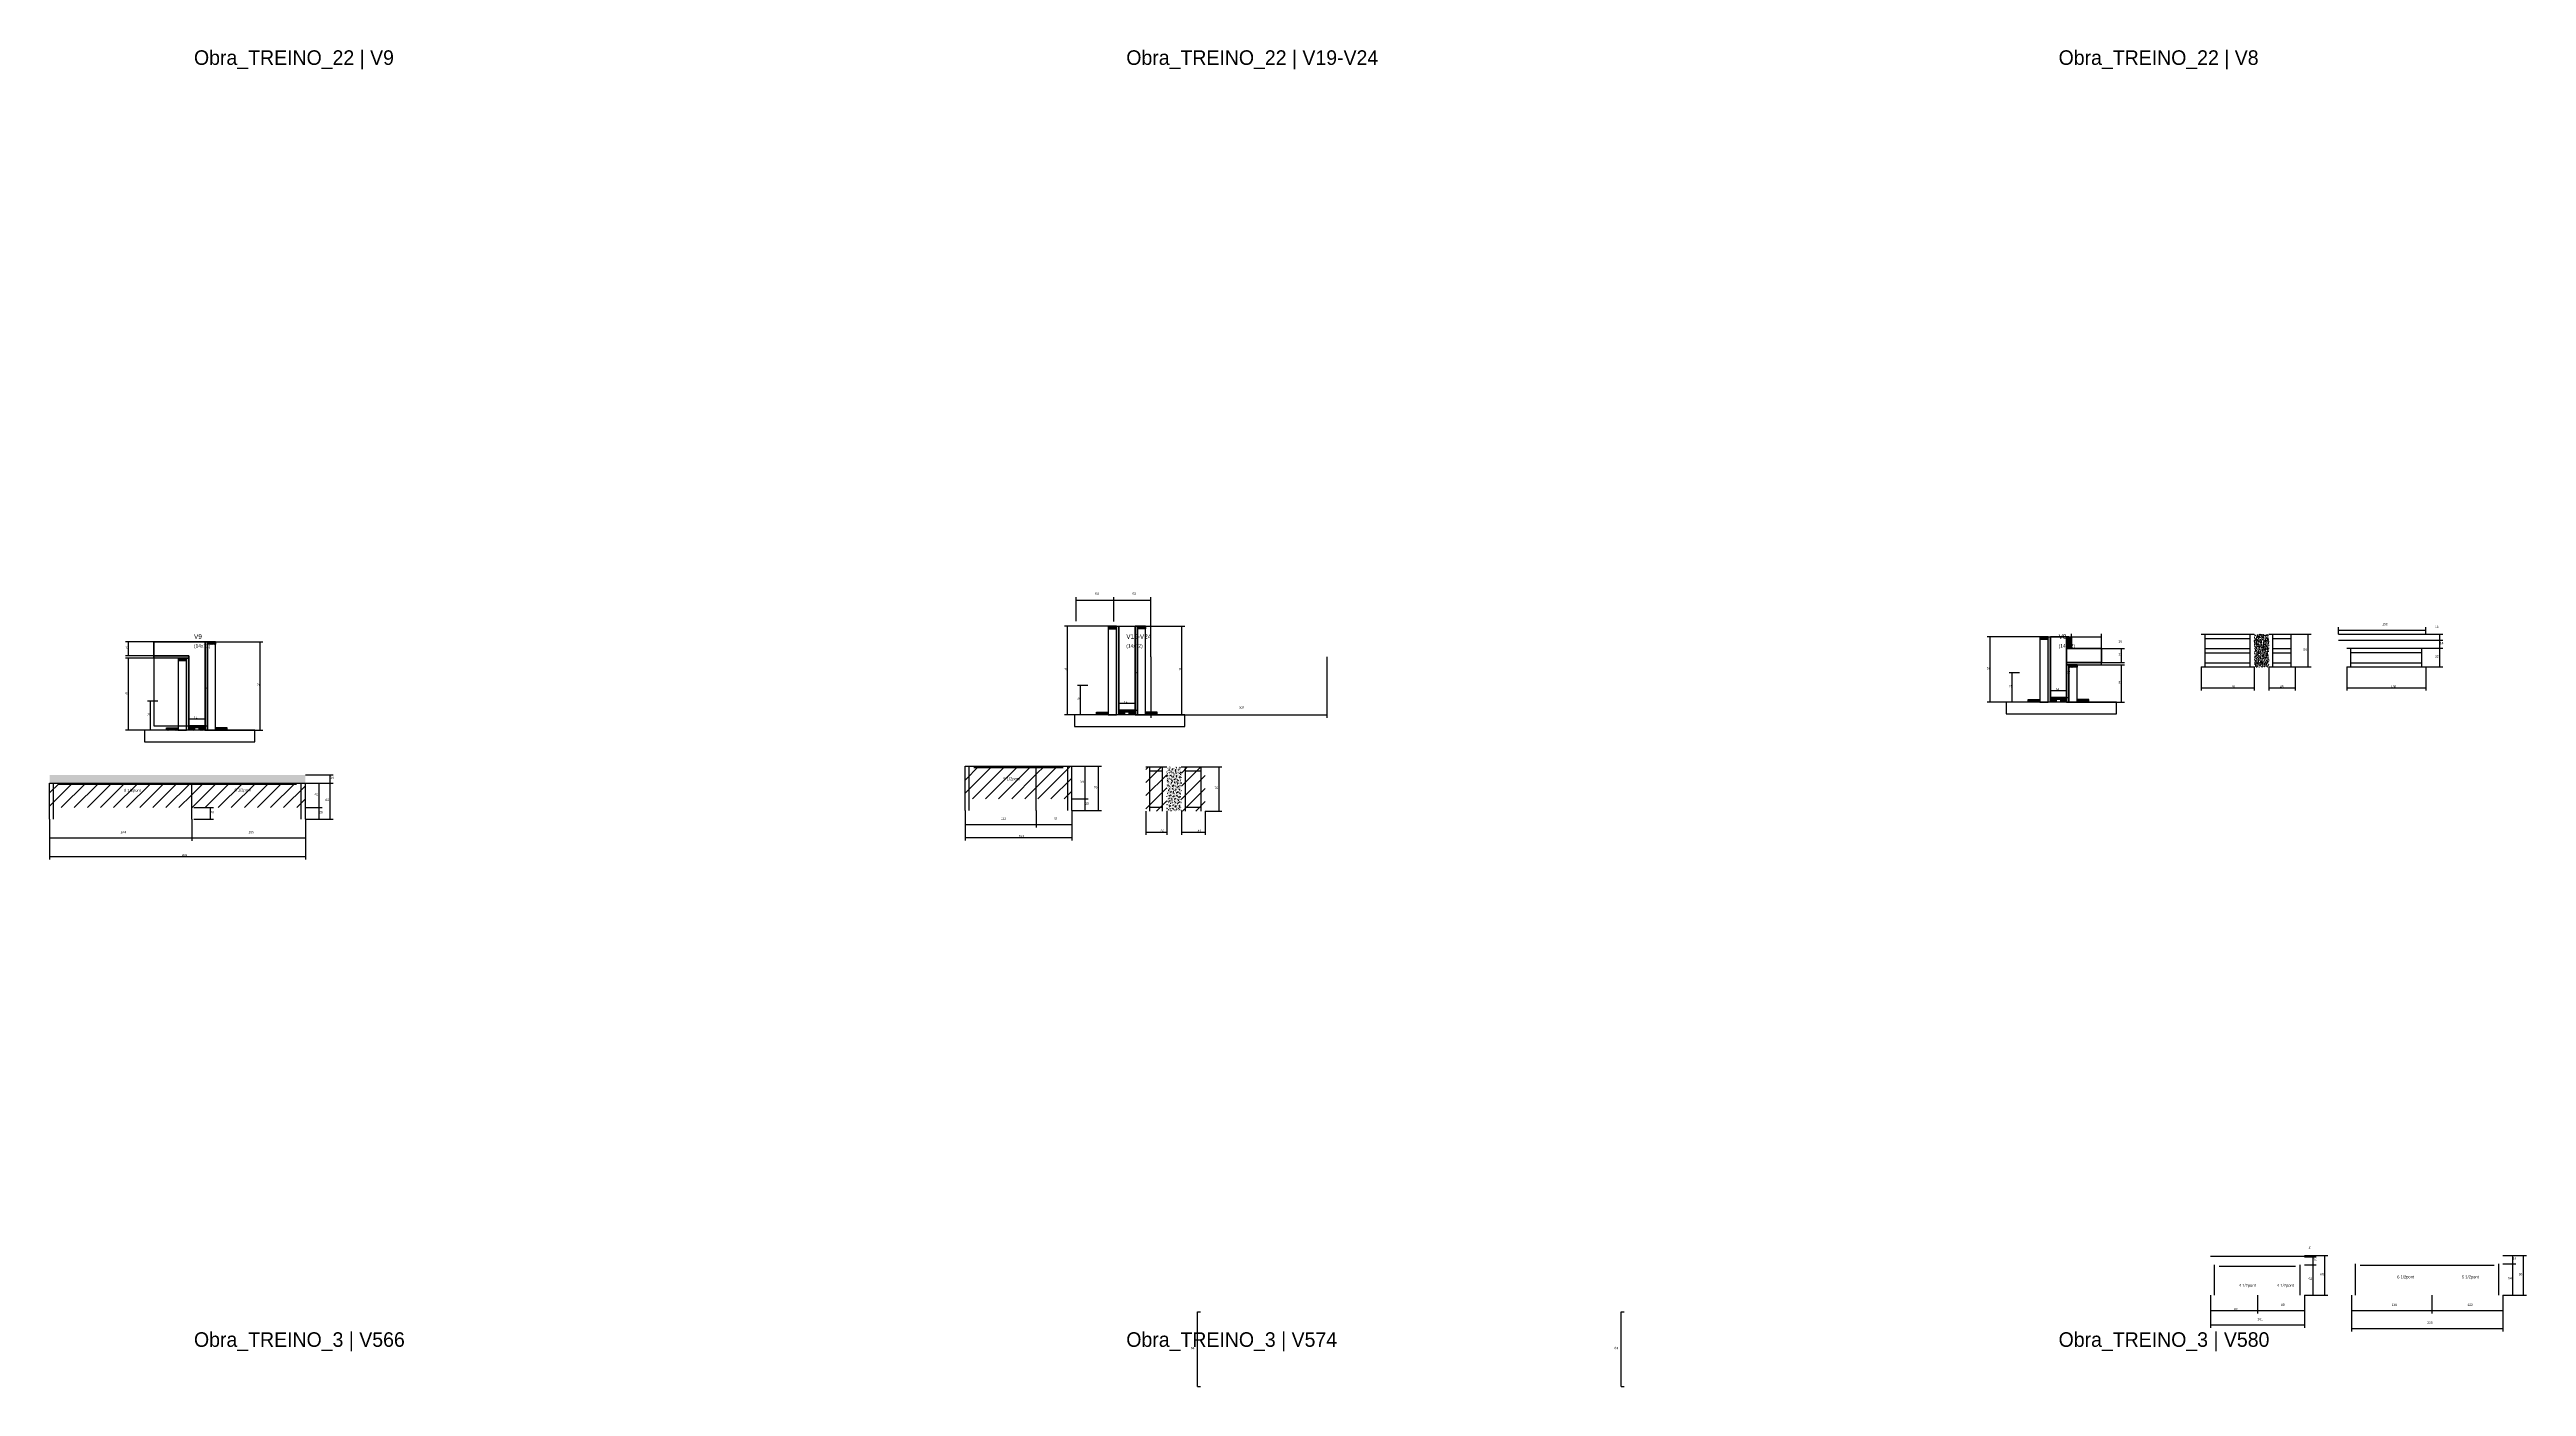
# Model space of a CAD drawing. Header units: metres. Extents: x -2848 to 22762, y -45195 to 1016.
# Drawn here: x 9352 to 13603, y -38678 to -36384 of the extents above; entities that cross this region are included whole.
import ezdxf

# ---------------------------------------------------------------- set-up
doc = ezdxf.new("R2010")
doc.units = ezdxf.units.M
for name, color, linetype in [('CONCRETO', 251, 'Continuous'), ('COTA', 4, 'Continuous'), ('Cota Seção (2x)', 4, 'Continuous'), ('Hachura', 253, 'Continuous'), ('LABEL_ID', 3, 'Continuous'), ('Madeira', 126, 'Continuous'), ('NOMENCLATURA', 7, 'Continuous'), ('Painéis', 200, 'Continuous'), ('SARR_2.2x7', 40, 'Continuous'), ('SARR_EDITAR', 141, 'Continuous'), ('Texto Seção', 7, 'Continuous')]:
    doc.layers.add(name, color=color, linetype=linetype)

msp = doc.modelspace()

# ---------------------------------------------------------------- hatches: boundary and pattern name
at = {"layer": 'COTA'}
h = msp.add_hatch(dxfattribs=at)
h.set_pattern_fill('AR-CONC', scale=0.03)
h.paths.add_polyline_path([(13160.9, -37387.2), (13135.7, -37387.2), (13135.7, -37443.2), (13160.9, -37443.2)])
h = msp.add_hatch(dxfattribs=at)
h.set_pattern_fill('AR-CONC', scale=0.03)
h.paths.add_polyline_path([(11294.6, -37614.7), (11269.3, -37614.7), (11269.3, -37690.7), (11294.6, -37690.7)])
h = msp.add_hatch(dxfattribs=at)
h.set_pattern_fill('AR-CONC', scale=0.03)
h.paths.add_polyline_path([(9791.1, -37642.4), (9791.1, -37628.4), (9352.1, -37628.4), (9352.1, -37642.4)])
at = {"layer": 'Hachura'}
h = msp.add_hatch(color=8, dxfattribs=at)
h.dxf.hatch_style = 1
h.paths.add_polyline_path([(9623, -37400), (9619, -37400), (9619, -37400), (9619, -37552), (9619, -37552), (9623, -37552), (9623, -37552), (9623, -37400)])
h = msp.add_hatch(dxfattribs=at)
h.set_pattern_fill('ANSI31', scale=0.5)
h.paths.add_polyline_path([(9637, -37400), (9637, -37404.4), (9637, -37404.4), (9623, -37404.4), (9623, -37404.4), (9623, -37400), (9623, -37400), (9637, -37400)])
h = msp.add_hatch(dxfattribs=at)
h.set_pattern_fill('ANSI31', scale=0.5)
h.paths.add_polyline_path([(11169, -37373.2), (11169, -37377.6), (11169, -37377.6), (11183, -37377.6), (11183, -37377.6), (11183, -37373.2), (11183, -37373.2), (11169, -37373.2)])
h = msp.add_hatch(color=8, dxfattribs=at)
h.dxf.hatch_style = 1
h.paths.add_polyline_path([(11183, -37373.2), (11187, -37373.2), (11187, -37373.2), (11187, -37525.2), (11187, -37525.2), (11183, -37525.2), (11183, -37525.2), (11183, -37373.2)])
h = msp.add_hatch(color=8, dxfattribs=at)
h.dxf.hatch_style = 1
h.paths.add_polyline_path([(11219, -37373.2), (11215, -37373.2), (11215, -37373.2), (11215, -37525.2), (11215, -37525.2), (11219, -37525.2), (11219, -37525.2), (11219, -37373.2)])
h = msp.add_hatch(dxfattribs=at)
h.set_pattern_fill('ANSI31', scale=0.5)
h.paths.add_polyline_path([(11233, -37373.2), (11233, -37377.6), (11233, -37377.6), (11219, -37377.6), (11219, -37377.6), (11219, -37373.2), (11219, -37373.2), (11233, -37373.2)])
h = msp.add_hatch(dxfattribs=at)
h.set_pattern_fill('ANSI31', scale=0.5)
h.paths.add_polyline_path([(12767.8, -37391.4), (12767.8, -37395.8), (12767.8, -37395.8), (12781.8, -37395.8), (12781.8, -37395.8), (12781.8, -37391.4), (12781.8, -37391.4), (12767.8, -37391.4)])
h = msp.add_hatch(color=8, dxfattribs=at)
h.dxf.hatch_style = 1
h.paths.add_polyline_path([(12781.8, -37391.4), (12785.8, -37391.4), (12785.8, -37391.4), (12785.8, -37503.4), (12785.8, -37503.4), (12781.8, -37503.4), (12781.8, -37503.4), (12781.8, -37391.4)])
h = msp.add_hatch(color=8, dxfattribs=at)
h.dxf.hatch_style = 1
h.paths.add_polyline_path([(12817.8, -37391.4), (12813.8, -37391.4), (12813.8, -37391.4), (12813.8, -37411.4), (12813.8, -37411.4), (12817.8, -37411.4), (12817.8, -37411.4), (12817.8, -37391.4)])
h = msp.add_hatch(dxfattribs=at)
h.set_pattern_fill('ANSI31', scale=0.5)
h.paths.add_polyline_path([(12822.2, -37411.4), (12817.8, -37411.4), (12817.8, -37411.4), (12817.8, -37391.4), (12817.8, -37391.4), (12822.2, -37391.4), (12822.2, -37391.4), (12822.2, -37411.4)])
h = msp.add_hatch(color=8, dxfattribs=at)
h.dxf.hatch_style = 1
h.paths.add_polyline_path([(9531, -37428), (9531, -37424), (9531, -37424), (9591, -37424), (9591, -37424), (9591, -37428), (9591, -37428), (9531, -37428)])
h = msp.add_hatch(dxfattribs=at)
h.set_pattern_fill('ANSI31', scale=0.5)
h.paths.add_polyline_path([(9573, -37428), (9573, -37432.4), (9573, -37432.4), (9587, -37432.4), (9587, -37432.4), (9587, -37428), (9587, -37428), (9573, -37428)])
h = msp.add_hatch(color=8, dxfattribs=at)
h.dxf.hatch_style = 1
h.paths.add_polyline_path([(9587, -37428), (9591, -37428), (9591, -37428), (9591, -37552), (9591, -37552), (9587, -37552), (9587, -37552), (9587, -37428)])
h = msp.add_hatch(color=8, dxfattribs=at)
h.dxf.hatch_style = 1
h.paths.add_polyline_path([(12873.8, -37439.4), (12873.8, -37435.4), (12873.8, -37435.4), (12813.8, -37435.4), (12813.8, -37435.4), (12813.8, -37439.4), (12813.8, -37439.4), (12873.8, -37439.4)])
h = msp.add_hatch(color=8, dxfattribs=at)
h.dxf.hatch_style = 1
h.paths.add_polyline_path([(12817.8, -37439.4), (12813.8, -37439.4), (12813.8, -37439.4), (12813.8, -37503.4), (12813.8, -37503.4), (12817.8, -37503.4), (12817.8, -37503.4), (12817.8, -37439.4)])
h = msp.add_hatch(dxfattribs=at)
h.set_pattern_fill('ANSI31', scale=0.5)
h.paths.add_polyline_path([(12831.8, -37439.4), (12831.8, -37443.8), (12831.8, -37443.8), (12817.8, -37443.8), (12817.8, -37443.8), (12817.8, -37439.4), (12817.8, -37439.4), (12831.8, -37439.4)])
h = msp.add_hatch(dxfattribs=at)
h.set_pattern_fill('ANSI31', scale=0.5)
h.paths.add_polyline_path([(11149, -37525.2), (11149, -37520.8), (11149, -37520.8), (11169, -37520.8), (11169, -37520.8), (11169, -37525.2), (11169, -37525.2), (11149, -37525.2)])
h = msp.add_hatch(color=8, dxfattribs=at)
h.dxf.hatch_style = 1
h.paths.add_polyline_path([(11187, -37520.8), (11187, -37517.2), (11187, -37517.2), (11215, -37517.2), (11215, -37517.2), (11215, -37520.8), (11215, -37520.8), (11187, -37520.8)])
h = msp.add_hatch(dxfattribs=at)
h.set_pattern_fill('ANSI31', scale=0.5)
h.paths.add_polyline_path([(11187, -37525.2), (11187, -37520.8), (11187, -37520.8), (11197, -37520.8), (11197, -37520.8), (11197, -37525.2), (11197, -37525.2), (11187, -37525.2)])
h = msp.add_hatch(dxfattribs=at)
h.set_pattern_fill('ANSI31', scale=0.5)
h.paths.add_polyline_path([(11205, -37525.2), (11205, -37520.8), (11205, -37520.8), (11215, -37520.8), (11215, -37520.8), (11215, -37525.2), (11215, -37525.2), (11205, -37525.2)])
h = msp.add_hatch(dxfattribs=at)
h.set_pattern_fill('ANSI31', scale=0.5)
h.paths.add_polyline_path([(11253, -37525.2), (11253, -37520.8), (11253, -37520.8), (11233, -37520.8), (11233, -37520.8), (11233, -37525.2), (11233, -37525.2), (11253, -37525.2)])
h = msp.add_hatch(dxfattribs=at)
h.set_pattern_fill('ANSI31', scale=0.5)
h.paths.add_polyline_path([(12747.8, -37503.4), (12747.8, -37499), (12747.8, -37499), (12767.8, -37499), (12767.8, -37499), (12767.8, -37503.4), (12767.8, -37503.4), (12747.8, -37503.4)])
h = msp.add_hatch(color=8, dxfattribs=at)
h.dxf.hatch_style = 1
h.paths.add_polyline_path([(12785.8, -37499), (12785.8, -37495.4), (12785.8, -37495.4), (12813.8, -37495.4), (12813.8, -37495.4), (12813.8, -37499), (12813.8, -37499), (12785.8, -37499)])
h = msp.add_hatch(dxfattribs=at)
h.set_pattern_fill('ANSI31', scale=0.5)
h.paths.add_polyline_path([(12785.8, -37503.4), (12785.8, -37499), (12785.8, -37499), (12795.8, -37499), (12795.8, -37499), (12795.8, -37503.4), (12795.8, -37503.4), (12785.8, -37503.4)])
h = msp.add_hatch(dxfattribs=at)
h.set_pattern_fill('ANSI31', scale=0.5)
h.paths.add_polyline_path([(12803.8, -37503.4), (12803.8, -37499), (12803.8, -37499), (12813.8, -37499), (12813.8, -37499), (12813.8, -37503.4), (12813.8, -37503.4), (12803.8, -37503.4)])
h = msp.add_hatch(dxfattribs=at)
h.set_pattern_fill('ANSI31', scale=0.5)
h.paths.add_polyline_path([(12851.8, -37503.4), (12851.8, -37499), (12851.8, -37499), (12831.8, -37499), (12831.8, -37499), (12831.8, -37503.4), (12831.8, -37503.4), (12851.8, -37503.4)])
h = msp.add_hatch(dxfattribs=at)
h.set_pattern_fill('ANSI31', scale=0.5)
h.paths.add_polyline_path([(9553, -37552), (9553, -37547.6), (9553, -37547.6), (9573, -37547.6), (9573, -37547.6), (9573, -37552), (9573, -37552), (9553, -37552)])
h = msp.add_hatch(color=8, dxfattribs=at)
h.dxf.hatch_style = 1
h.paths.add_polyline_path([(9591, -37547.6), (9591, -37544), (9591, -37544), (9619, -37544), (9619, -37544), (9619, -37547.6), (9619, -37547.6), (9591, -37547.6)])
h = msp.add_hatch(dxfattribs=at)
h.set_pattern_fill('ANSI31', scale=0.5)
h.paths.add_polyline_path([(9591, -37552), (9591, -37547.6), (9591, -37547.6), (9601, -37547.6), (9601, -37547.6), (9601, -37552), (9601, -37552), (9591, -37552)])
h = msp.add_hatch(dxfattribs=at)
h.set_pattern_fill('ANSI31', scale=0.5)
h.paths.add_polyline_path([(9609, -37552), (9609, -37547.6), (9609, -37547.6), (9619, -37547.6), (9619, -37547.6), (9619, -37552), (9619, -37552), (9609, -37552)])
h = msp.add_hatch(dxfattribs=at)
h.set_pattern_fill('ANSI31', scale=0.5)
h.paths.add_polyline_path([(9657, -37552), (9657, -37547.6), (9657, -37547.6), (9637, -37547.6), (9637, -37547.6), (9637, -37552), (9637, -37552), (9657, -37552)])
h = msp.add_hatch(dxfattribs=at)
h.set_pattern_fill('ANSI31', scale=5)
h.paths.add_polyline_path([(10923.5, -37669.6), (11045.5, -37669.6), (11045.5, -37613.6), (10923.5, -37613.6)])
h = msp.add_hatch(dxfattribs=at)
h.set_pattern_fill('ANSI31', scale=5)
h.paths.add_polyline_path([(11045.5, -37669.6), (11106.4, -37669.6), (11106.4, -37613.6), (11045.5, -37613.6)])
h = msp.add_hatch(dxfattribs=at)
h.set_pattern_fill('ANSI31', scale=5)
h.paths.add_polyline_path([(11269.3, -37614.7), (11233.4, -37614.7), (11233.4, -37690.7), (11269.3, -37690.7)])
h = msp.add_hatch(dxfattribs=at)
h.set_pattern_fill('ANSI31', scale=5)
h.paths.add_polyline_path([(11335.5, -37614.7), (11294.6, -37614.7), (11294.6, -37690.7), (11335.5, -37690.7)])
h = msp.add_hatch(dxfattribs=at)
h.set_pattern_fill('ANSI31', scale=5)
h.paths.add_polyline_path([(9596.1, -37684.4), (9596.1, -37642.4), (9352.1, -37642.4), (9352.1, -37684.4)])
h = msp.add_hatch(dxfattribs=at)
h.set_pattern_fill('ANSI31', scale=5)
h.paths.add_polyline_path([(9791.1, -37684.4), (9791.1, -37642.4), (9596.1, -37642.4), (9596.1, -37684.4)])

# ---------------------------------------------------------------- linework, layer by layer
at = {"layer": 'CONCRETO'}
for points in [[(9619, -37424), (9619, -37406), (9619, -37544), (9591, -37544), (9591, -37424), (9531, -37424), (9531, -37400), (9619, -37400), (9619, -37403), (9619, -37427)], [(9531, -37544), (9619, -37544), (9619, -37400), (9531, -37400)], [(11215, -37397.2), (11215, -37379.2), (11215, -37517.2), (11187, -37517.2), (11187, -37397.2), (11187, -37397.2), (11187, -37373.2), (11215, -37373.2), (11215, -37376.2), (11215, -37400.2)], [(12785.8, -37495.4), (12813.8, -37495.4), (12813.8, -37391.4), (12785.8, -37391.4)], [(12813.8, -37435.4), (12873.8, -37435.4), (12873.8, -37411.4), (12813.8, -37411.4)]]:
    msp.add_lwpolyline(points, close=True, dxfattribs=at)
for points in [[(12813.8, -37435.4), (12813.8, -37495.4), (12785.8, -37495.4), (12785.8, -37415.4), (12785.8, -37415.4), (12785.8, -37391.4), (12813.8, -37391.4)], [(12813.8, -37411.4), (12873.8, -37411.4), (12873.8, -37435.4), (12813.8, -37435.4)]]:
    msp.add_lwpolyline(points, dxfattribs=at)
at = {"layer": 'COTA'}
for p, q in [((11114.2, -37364.8), (11114.2, -37323.4)), ((11114.2, -37328.4), (11178.7, -37328.4)), ((11178.7, -37365.2), (11178.7, -37323.4)), ((11178.7, -37365.2), (11178.7, -37323.4)), ((11178.7, -37328.4), (11242, -37328.4)), ((11242, -37425.6), (11242, -37323.4)), ((9531, -37400), (9482.6, -37400)), ((9487.6, -37424), (9487.6, -37400)), ((9637, -37400), (9718.4, -37400)), ((9713.4, -37552), (9713.4, -37400)), ((11169, -37373.2), (11094, -37373.2)), ((11099, -37525.2), (11099, -37373.2)), ((11233, -37373.2), (11300.4, -37373.2)), ((11295.4, -37525.2), (11295.4, -37373.2)), ((12767.8, -37391.4), (12677.4, -37391.4)), ((12682.4, -37503.4), (12682.4, -37391.4)), ((12822.2, -37391.4), (12822.2, -37386.4)), ((12822.2, -37391.4), (12873.8, -37391.4)), ((12873.8, -37411.4), (12873.8, -37386.4)), ((13205.9, -37387.2), (13233.3, -37387.2)), ((13228.3, -37443.2), (13228.3, -37387.2)), ((13280.4, -37387.2), (13280.4, -37374.9)), ((13280.4, -37379.9), (13430.4, -37379.9)), ((13430.4, -37387.2), (13430.4, -37374.9)), ((13430.4, -37387.2), (13459.1, -37387.2)), ((13430.4, -37397.2), (13459.1, -37397.2)), ((13430.4, -37397.2), (13459.1, -37397.2)), ((13454.1, -37397.2), (13454.1, -37387.2)), ((13454.1, -37411.2), (13454.1, -37397.2)), ((9531, -37424), (9482.6, -37424)), ((9531, -37428), (9482.6, -37428)), ((9487.6, -37552), (9487.6, -37428)), ((11242, -37425.6), (11242, -37530.5)), ((11544.4, -37425.6), (11544.4, -37530.5)), ((12831.8, -37439.4), (12913.2, -37439.4)), ((12873.8, -37411.4), (12913.2, -37411.4)), ((12873.8, -37435.4), (12913.2, -37435.4)), ((12908.2, -37435.4), (12908.2, -37411.4)), ((12908.2, -37503.4), (12908.2, -37439.4)), ((13044.7, -37443.2), (13044.7, -37483.9)), ((13135.7, -37443.2), (13135.7, -37483.9)), ((13160.9, -37443.2), (13160.9, -37483.9)), ((13205.9, -37443.2), (13205.9, -37483.9)), ((13205.9, -37443.2), (13233.3, -37443.2)), ((13294.4, -37443.2), (13294.4, -37483.9)), ((13430.4, -37411.2), (13459.1, -37411.2)), ((13430.4, -37411.2), (13459.1, -37411.2)), ((13430.4, -37443.2), (13430.4, -37483.9)), ((13430.4, -37443.2), (13459.1, -37443.2)), ((13454.1, -37443.2), (13454.1, -37411.2)), ((11134, -37475.2), (11116.5, -37475.2)), ((11121.5, -37525.2), (11121.5, -37475.2)), ((12732.8, -37453.4), (12715.2, -37453.4)), ((12720.2, -37503.4), (12720.2, -37453.4)), ((13044.7, -37478.9), (13135.7, -37478.9)), ((13160.9, -37478.9), (13205.9, -37478.9)), ((13294.4, -37478.9), (13430.4, -37478.9)), ((9538, -37502), (9520.5, -37502)), ((9525.5, -37552), (9525.5, -37502)), ((11149, -37525.2), (11094, -37525.2)), ((11134, -37525.2), (11116.5, -37525.2)), ((11242, -37525.5), (11544.4, -37525.5)), ((11253, -37525.2), (11300.4, -37525.2)), ((12747.8, -37503.4), (12677.4, -37503.4)), ((12732.8, -37503.4), (12715.2, -37503.4)), ((12851.8, -37503.4), (12913.2, -37503.4)), ((9553, -37552), (9482.6, -37552)), ((9538, -37552), (9520.5, -37552)), ((9657, -37552), (9718.4, -37552)), ((11106.4, -37613.6), (11134.5, -37613.6)), ((11106.5, -37613.6), (11157.3, -37613.6)), ((11129.5, -37669.6), (11129.5, -37613.6)), ((11152.3, -37689.6), (11152.3, -37613.6)), ((11335.5, -37614.7), (11364.2, -37614.7)), ((11359.2, -37690.7), (11359.2, -37614.7)), ((9791.1, -37628.4), (9838.7, -37628.4)), ((9791.1, -37642.4), (9819.7, -37642.4)), ((9791.1, -37642.4), (9838.7, -37642.4)), ((9791.1, -37642.4), (9838.7, -37642.4)), ((9814.7, -37684.4), (9814.7, -37642.4)), ((9833.7, -37642.4), (9833.7, -37628.4)), ((9833.7, -37704.4), (9833.7, -37642.4)), ((9352.1, -37704.4), (9352.1, -37773.5)), ((9352.1, -37704.4), (9352.1, -37741.7)), ((9596.1, -37704.4), (9596.1, -37741.7)), ((9596.1, -37704.4), (9596.1, -37741.7)), ((9599.6, -37684.4), (9633.3, -37684.4)), ((9599.6, -37704.4), (9633.3, -37704.4)), ((9628.3, -37704.4), (9628.3, -37684.4)), ((9791.1, -37684.4), (9819.7, -37684.4)), ((9791.1, -37684.4), (9819.7, -37684.4)), ((9791.1, -37704.4), (9791.1, -37773.5)), ((9791.1, -37704.4), (9791.1, -37741.7)), ((9791.1, -37704.4), (9819.7, -37704.4)), ((9791.1, -37704.4), (9838.7, -37704.4)), ((9814.7, -37704.4), (9814.7, -37684.4)), ((10923.5, -37689.6), (10923.5, -37718.6)), ((10923.5, -37689.6), (10923.5, -37740.9)), ((11045.4, -37689.6), (11045.4, -37718.6)), ((11045.5, -37689.6), (11045.5, -37718.6)), ((11106.4, -37669.6), (11134.5, -37669.6)), ((11106.4, -37669.6), (11134.5, -37669.6)), ((11106.4, -37689.6), (11106.4, -37718.6)), ((11106.4, -37689.6), (11106.4, -37740.9)), ((11106.4, -37689.6), (11157.3, -37689.6)), ((11106.4, -37689.6), (11134.5, -37689.6)), ((11129.5, -37689.6), (11129.5, -37669.6)), ((11233.4, -37690.7), (11233.4, -37731.5)), ((11269.3, -37690.7), (11269.3, -37731.5)), ((11294.6, -37690.7), (11294.6, -37731.5)), ((11335.5, -37690.7), (11335.5, -37731.5)), ((11335.5, -37690.7), (11364.2, -37690.7)), ((9352.1, -37736.7), (9596.1, -37736.7)), ((9596.1, -37736.7), (9791.1, -37736.7)), ((10923.5, -37713.6), (11045.5, -37713.6)), ((10923.5, -37735.9), (11106.4, -37735.9)), ((11045.4, -37713.6), (11106.4, -37713.6)), ((11233.4, -37726.5), (11269.3, -37726.5)), ((11294.6, -37726.5), (11335.5, -37726.5)), ((9352.1, -37768.5), (9791.1, -37768.5)), ((13221.8, -38453.4), (13262.1, -38453.4)), ((13221.8, -38453.4), (13242.1, -38453.4)), ((13221.8, -38455.4), (13242.1, -38455.4)), ((13221.8, -38455.4), (13242.1, -38455.4)), ((13221.8, -38469.4), (13242.1, -38469.4)), ((13221.8, -38469.4), (13242.1, -38469.4)), ((13237.1, -38455.4), (13237.1, -38453.4)), ((13237.1, -38469.4), (13237.1, -38455.4)), ((13237.1, -38521.4), (13237.1, -38469.4)), ((13257.1, -38521.4), (13257.1, -38453.4)), ((13562.6, -38453.4), (13584.4, -38453.4)), ((13562.6, -38453.4), (13602.9, -38453.4)), ((13562.6, -38467.4), (13584.4, -38467.4)), ((13562.6, -38467.4), (13584.4, -38467.4)), ((13579.4, -38467.4), (13579.4, -38453.4)), ((13579.4, -38521.4), (13579.4, -38467.4)), ((13597.9, -38521.4), (13597.9, -38453.4)), ((13060.8, -38521.4), (13060.8, -38552.9)), ((13060.8, -38521.4), (13060.8, -38577.4)), ((13060.8, -38547.9), (13141.3, -38547.9)), ((13141.3, -38521.4), (13141.3, -38552.9)), ((13141.3, -38521.4), (13141.3, -38552.9)), ((13141.3, -38547.9), (13221.8, -38547.9)), ((13221.8, -38521.4), (13221.8, -38552.9)), ((13221.8, -38521.4), (13221.8, -38577.4)), ((13221.8, -38521.4), (13242.1, -38521.4)), ((13221.8, -38521.4), (13262.1, -38521.4)), ((13302.6, -38521.4), (13302.6, -38583.4)), ((13302.6, -38521.4), (13302.6, -38552.9)), ((13302.6, -38547.9), (13440.6, -38547.9)), ((13440.6, -38521.4), (13440.6, -38552.9)), ((13440.6, -38521.4), (13440.6, -38552.9)), ((13440.6, -38547.9), (13562.6, -38547.9)), ((13562.6, -38521.4), (13562.6, -38552.9)), ((13562.6, -38521.4), (13562.6, -38583.4)), ((13562.6, -38521.4), (13584.4, -38521.4)), ((13562.6, -38521.4), (13602.9, -38521.4)), ((13060.8, -38572.4), (13221.8, -38572.4)), ((13302.6, -38578.4), (13562.6, -38578.4))]:
    msp.add_line(p, q, dxfattribs=at)
at = {"layer": 'Cota Seção (2x)'}
for p, q in [((9591, -37400), (9624, -37400)), ((9619, -37544), (9619, -37400)), ((11187, -37373.2), (11220, -37373.2)), ((11215, -37517.2), (11215, -37373.2)), ((12785.8, -37391.4), (12818.8, -37391.4)), ((12813.8, -37495.4), (12813.8, -37391.4)), ((12785.8, -37495.4), (12785.8, -37478.6)), ((12785.8, -37483.6), (12813.8, -37483.6)), ((12813.8, -37495.4), (12813.8, -37478.6)), ((9591, -37544), (9591, -37527.2)), ((9591, -37532.2), (9619, -37532.2)), ((9619, -37544), (9619, -37527.2)), ((11187, -37517.2), (11187, -37500.4)), ((11187, -37505.4), (11215, -37505.4)), ((11187, -37517.2), (11220, -37517.2)), ((11215, -37517.2), (11215, -37500.4)), ((12785.8, -37495.4), (12818.8, -37495.4)), ((9591, -37544), (9624, -37544)), ((11322.1, -38678), (11322.1, -38550)), ((11322.1, -38550), (11327.1, -38550)), ((12049.3, -38678), (12049.3, -38550)), ((12049.3, -38550), (12054.3, -38550)), ((11322.1, -38678), (11327.1, -38678)), ((12049.3, -38678), (12054.3, -38678))]:
    msp.add_line(p, q, dxfattribs=at)
at = {"layer": 'Madeira'}
for points in [[(9637, -37400), (9637, -37404.4), (9623, -37404.4), (9623, -37400)], [(9637, -37400), (9623, -37400), (9623, -37552), (9637, -37552)], [(11169, -37373.2), (11169, -37377.6), (11183, -37377.6), (11183, -37373.2)], [(11169, -37525.2), (11183, -37525.2), (11183, -37373.2), (11169, -37373.2)], [(11233, -37373.2), (11233, -37377.6), (11219, -37377.6), (11219, -37373.2)], [(11233, -37373.2), (11219, -37373.2), (11219, -37525.2), (11233, -37525.2)], [(12767.8, -37391.4), (12767.8, -37395.8), (12781.8, -37395.8), (12781.8, -37391.4)], [(12767.8, -37503.4), (12781.8, -37503.4), (12781.8, -37391.4), (12767.8, -37391.4)], [(12822.2, -37411.4), (12817.8, -37411.4), (12817.8, -37391.4), (12822.2, -37391.4)], [(9573, -37428), (9573, -37432.4), (9587, -37432.4), (9587, -37428)], [(9573, -37552), (9587, -37552), (9587, -37428), (9573, -37428)], [(12831.8, -37439.4), (12831.8, -37443.8), (12817.8, -37443.8), (12817.8, -37439.4)], [(12831.8, -37439.4), (12817.8, -37439.4), (12817.8, -37503.4), (12831.8, -37503.4)], [(11111.2, -37545.2), (11300.7, -37545.2), (11300.7, -37525.2), (11111.2, -37525.2)], [(11149, -37525.2), (11149, -37520.8), (11169, -37520.8), (11169, -37525.2)], [(11187, -37525.2), (11187, -37520.8), (11197, -37520.8), (11197, -37525.2)], [(11205, -37525.2), (11205, -37520.8), (11215, -37520.8), (11215, -37525.2)], [(11253, -37525.2), (11253, -37520.8), (11233, -37520.8), (11233, -37525.2)], [(12709.9, -37523.4), (12899.5, -37523.4), (12899.5, -37503.4), (12709.9, -37503.4)], [(12747.8, -37503.4), (12747.8, -37499), (12767.8, -37499), (12767.8, -37503.4)], [(12785.8, -37503.4), (12785.8, -37499), (12795.8, -37499), (12795.8, -37503.4)], [(12803.8, -37503.4), (12803.8, -37499), (12813.8, -37499), (12813.8, -37503.4)], [(12851.8, -37503.4), (12851.8, -37499), (12831.8, -37499), (12831.8, -37503.4)], [(9515.1, -37572), (9704.7, -37572), (9704.7, -37552), (9515.1, -37552)], [(9553, -37552), (9553, -37547.6), (9573, -37547.6), (9573, -37552)], [(9591, -37552), (9591, -37547.6), (9601, -37547.6), (9601, -37552)], [(9609, -37552), (9609, -37547.6), (9619, -37547.6), (9619, -37552)], [(9657, -37552), (9657, -37547.6), (9637, -37547.6), (9637, -37552)]]:
    msp.add_lwpolyline(points, close=True, dxfattribs=at)
at = {"layer": 'Painéis'}
for p, q in [((9619, -37552), (9619, -37400)), ((12813.8, -37411.4), (12813.8, -37391.4)), ((13044.7, -37387.2), (13135.7, -37387.2)), ((13160.9, -37387.2), (13205.9, -37387.2)), ((13280.4, -37387.2), (13430.4, -37387.2)), ((13280.4, -37397.2), (13430.4, -37397.2)), ((9531, -37424), (9591, -37424)), ((9531, -37428), (9531, -37424)), ((9591, -37428), (9591, -37424)), ((9591, -37552), (9591, -37428)), ((12813.8, -37435.4), (12873.8, -37435.4)), ((12813.8, -37439.4), (12813.8, -37435.4)), ((12813.8, -37503.4), (12813.8, -37439.4)), ((12873.8, -37439.4), (12873.8, -37435.4)), ((13044.7, -37443.2), (13135.7, -37443.2)), ((13160.9, -37443.2), (13205.9, -37443.2)), ((13294.4, -37411.2), (13430.4, -37411.2)), ((13294.4, -37443.2), (13430.4, -37443.2)), ((11187, -37517.2), (11215, -37517.2)), ((12785.8, -37495.4), (12813.8, -37495.4)), ((12813.8, -37499), (12813.8, -37495.4)), ((9591, -37544), (9619, -37544)), ((9591, -37547.6), (9591, -37544)), ((9619, -37547.6), (9619, -37544)), ((10923.5, -37613.6), (11106.4, -37613.6)), ((10923.5, -37689.6), (10923.5, -37613.6)), ((11045.5, -37689.6), (11045.5, -37613.6)), ((11106.4, -37689.6), (11106.4, -37613.6)), ((11233.4, -37614.7), (11269.3, -37614.7)), ((11294.6, -37614.7), (11335.5, -37614.7)), ((9352.1, -37642.4), (9791.1, -37642.4)), ((9352.1, -37704.4), (9352.1, -37642.4)), ((9596.1, -37704.4), (9596.1, -37642.4)), ((9791.1, -37704.4), (9791.1, -37642.4))]:
    msp.add_line(p, q, dxfattribs=at)
for points in [[(9623, -37400), (9619, -37400), (9619, -37552), (9623, -37552)], [(11183, -37373.2), (11187, -37373.2), (11187, -37525.2), (11183, -37525.2)], [(11219, -37373.2), (11215, -37373.2), (11215, -37525.2), (11219, -37525.2)], [(12781.8, -37391.4), (12785.8, -37391.4), (12785.8, -37503.4), (12781.8, -37503.4)], [(12817.8, -37391.4), (12813.8, -37391.4), (12813.8, -37411.4), (12817.8, -37411.4)], [(9531, -37428), (9531, -37424), (9591, -37424), (9591, -37428)], [(9587, -37428), (9591, -37428), (9591, -37552), (9587, -37552)], [(12873.8, -37439.4), (12873.8, -37435.4), (12813.8, -37435.4), (12813.8, -37439.4)], [(12817.8, -37439.4), (12813.8, -37439.4), (12813.8, -37503.4), (12817.8, -37503.4)], [(11187, -37520.8), (11187, -37517.2), (11215, -37517.2), (11215, -37520.8)], [(12785.8, -37499), (12785.8, -37495.4), (12813.8, -37495.4), (12813.8, -37499)], [(9591, -37547.6), (9591, -37544), (9619, -37544), (9619, -37547.6)]]:
    msp.add_lwpolyline(points, close=True, dxfattribs=at)
at = {"layer": 'SARR_2.2x7'}
for p, q in [((13051.7, -37443.2), (13051.7, -37387.2)), ((13051.7, -37394.2), (13128.7, -37394.2)), ((13128.7, -37443.2), (13128.7, -37387.2)), ((13167.9, -37443.2), (13167.9, -37387.2)), ((13167.9, -37394.2), (13198.9, -37394.2)), ((13198.9, -37443.2), (13198.9, -37387.2)), ((13051.7, -37411.8), (13128.7, -37411.8)), ((13051.7, -37418.8), (13128.7, -37418.8)), ((13051.7, -37436.2), (13128.7, -37436.2)), ((13167.9, -37411.8), (13198.9, -37411.8)), ((13167.9, -37418.8), (13198.9, -37418.8)), ((13167.9, -37436.2), (13198.9, -37436.2)), ((13301.4, -37443.2), (13301.4, -37411.2)), ((13301.4, -37418.2), (13423.4, -37418.2)), ((13301.4, -37436.2), (13423.4, -37436.2)), ((13423.4, -37443.2), (13423.4, -37411.2)), ((10930.5, -37669.6), (10930.5, -37613.6)), ((10938.5, -37615.8), (11045.5, -37615.8)), ((11045.5, -37615.8), (11091.4, -37615.8)), ((11099.4, -37669.6), (11099.4, -37613.6)), ((11240.4, -37690.7), (11240.4, -37614.7)), ((11262.3, -37690.7), (11262.3, -37614.7)), ((11301.6, -37690.7), (11301.6, -37614.7)), ((11328.5, -37690.7), (11328.5, -37614.7)), ((9359.1, -37684.4), (9359.1, -37642.4)), ((9367.1, -37644.6), (9596.1, -37644.6)), ((9596.1, -37644.6), (9776.1, -37644.6)), ((9784.1, -37684.4), (9784.1, -37642.4)), ((11240.4, -37621.7), (11262.3, -37621.7)), ((11301.6, -37621.7), (11328.5, -37621.7)), ((9359.1, -37704.4), (9359.1, -37684.4)), ((9784.1, -37704.4), (9784.1, -37684.4)), ((10930.5, -37689.6), (10930.5, -37669.6)), ((11099.4, -37689.6), (11099.4, -37669.6)), ((11240.4, -37683.7), (11262.3, -37683.7)), ((11301.6, -37683.7), (11328.5, -37683.7)), ((13067.8, -38521.4), (13067.8, -38469.4)), ((13214.8, -38521.4), (13214.8, -38469.4)), ((13309.6, -38521.4), (13309.6, -38467.4)), ((13317.6, -38469.6), (13440.6, -38469.6)), ((13440.6, -38469.6), (13547.6, -38469.6)), ((13555.6, -38521.4), (13555.6, -38467.4)), ((13075.8, -38471.6), (13141.3, -38471.6)), ((13141.3, -38471.6), (13206.8, -38471.6))]:
    msp.add_line(p, q, dxfattribs=at)
at = {"layer": 'SARR_EDITAR'}
for p, q in [((13060.8, -38454.4), (13141.3, -38454.4)), ((13141.3, -38454.4), (13221.8, -38454.4))]:
    msp.add_line(p, q, dxfattribs=at)

# ---------------------------------------------------------------- texts
at = {"layer": 'COTA'}
for s, p in [('64', (11146.5, -37319.3)), ('63', (11210.3, -37319.3)), ('10', (12902.7, -37401.4)), ('150', (13355.4, -37371.8)), ('10', (13446, -37376.5)), ('14', (13454.1, -37404.2)), ('12', (9482.1, -37412)), ('76', (11093.5, -37449.2)), ('76', (11289.9, -37449.2)), ('56', (12676.9, -37447.4)), ('12', (12902.7, -37423.4)), ('56', (13220.2, -37415.2)), ('32', (13445.8, -37427.2)), ('62', (9482.1, -37490)), ('76', (9707.9, -37476)), ('25', (12714.7, -37478.4)), ('32', (12902.7, -37471.4)), ('91', (13097.7, -37478.9)), ('45', (13179.9, -37478.9)), ('136', (13370.2, -37478.9)), ('25', (9520, -37527)), ('25', (11116, -37500.2)), ('302', (11393.2, -37515.1)), ('42', (9806.7, -37663.4)), ('14', (9833.7, -37635.4)), ('56', (11121.4, -37641.6)), ('76', (11144.2, -37651.6)), ('76', (11351.1, -37652.7)), ('20', (9628.3, -37694.6)), ('20', (9814.7, -37694.4)), ('62', (9825.6, -37673.4)), ('122', (10984.5, -37705.6)), ('61', (11075.9, -37705.5)), ('20', (11129.5, -37679.6)), ('244', (9474.1, -37728.6)), ('195', (9693.6, -37728.6)), ('183', (11015.5, -37735.9)), ('36', (11258.8, -37726.5)), ('41', (11322.5, -37726.5)), ('439', (9579.1, -37768.5)), ('2', (13229.1, -38441.3)), ('14', (13237.1, -38462.4)), ('14', (13579.4, -38460.4)), ('52', (13229, -38495.4)), ('68', (13249, -38487.4)), ('54', (13571.3, -38494.4)), ('68', (13589.7, -38487.4)), ('80', (13101.1, -38547.9)), ('80', (13181.6, -38539.8)), ('138', (13371.6, -38539.7)), ('122', (13501.6, -38539.9)), ('161', (13141.3, -38564.3)), ('260', (13432.6, -38570.3))]:
    msp.add_text(s, height=4, dxfattribs=at).set_placement(p)
at = {"layer": 'Cota Seção (2x)'}
for s, p in [('72', (9619, -37482.8)), ('72', (11215, -37456)), ('14', (12794.8, -37483.6)), ('52', (12813.8, -37454.2)), ('14', (9600, -37532.2)), ('14', (11196, -37505.4)), ('64', (11310.6, -38614)), ('64', (12037.8, -38614))]:
    msp.add_text(s, height=4, dxfattribs=at).set_placement(p)
at = {"layer": 'LABEL_ID'}
for s, p in [('Obra_TREINO_22 | V9', (9600, -36410)), ('Obra_TREINO_22 | V19-V24', (11200, -36410)), ('Obra_TREINO_22 | V8', (12800, -36410)), ('Obra_TREINO_3 | V566', (9600, -38610)), ('Obra_TREINO_3 | V574', (11200, -38610)), ('Obra_TREINO_3 | V580', (12800, -38610))]:
    msp.add_text(s, height=25, dxfattribs=at).set_placement(p)
at = {"layer": 'NOMENCLATURA'}
for s, p in [('8 1/2pont', (9479.9, -37657.4)), ('6 1/2pont', (9669.5, -37656.9)), ('5 1/2pont', (10989, -37637.6)), ('4 1/2pont', (13109.4, -38507)), ('4 1/2pont', (13174.9, -38507)), ('6 1/2pont', (13381.1, -38492.5)), ('5 1/2pont', (13492.2, -38492.5))]:
    msp.add_text(s, height=5, dxfattribs=at).set_placement(p)
at = {"layer": 'Texto Seção'}
for s, height, p in [('V9', 8, (9600, -37395)), ('(14x72)', 6, (9600, -37410)), ('V19-V24', 8, (11200, -37395)), ('(14x72)', 6, (11200, -37410)), ('V8', 8, (12800, -37395)), ('(14x52)', 6, (12800, -37410))]:
    msp.add_text(s, height=height, dxfattribs=at).set_placement(p)

doc.saveas('drawing.dxf')
